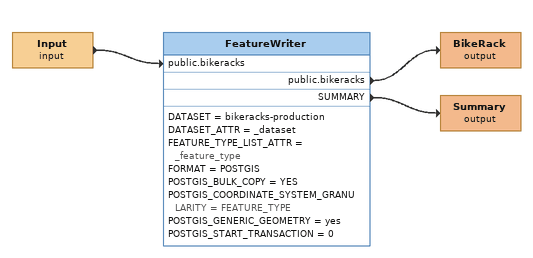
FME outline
Input (input)
    -> FeatureWriter [public.bikeracks]
FeatureWriter
    DATASET = bikeracks-production
    DATASET_ATTR = _dataset
    FEATURE_TYPE_LIST_ATTR = _feature_type
    FORMAT = POSTGIS
    POSTGIS_BULK_COPY = YES
    POSTGIS_COORDINATE_SYSTEM_GRANULARITY = FEATURE_TYPE
    POSTGIS_GENERIC_GEOMETRY = yes
    POSTGIS_START_TRANSACTION = 0
    public.bikeracks -> BikeRack (output)
    SUMMARY -> Summary (output)
BikeRack (output)
Summary (output)
